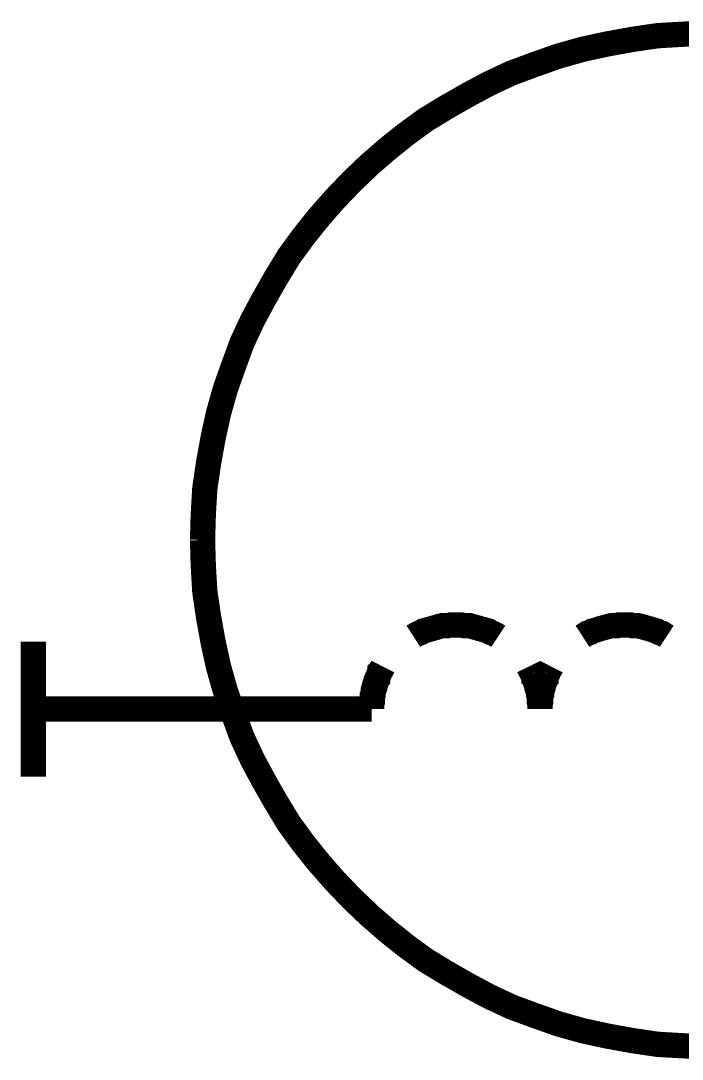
# Model space of a CAD drawing. Header units: inches. Extents: x 0 to 841, y 0 to 594.
# Drawn here: x 484.62 to 504.21, y 49.62 to 80.37 of the extents above; entities that cross this region are included whole.
import ezdxf

# ---------------------------------------------------------------- set-up
doc = ezdxf.new("R2010")
doc.units = ezdxf.units.IN
doc.layers.add('Sheet', color=255, linetype='Continuous')

msp = doc.modelspace()

# ---------------------------------------------------------------- linework, layer by layer
at = {"layer": 'Sheet'}
for points in [[(490.007, 64.997, 0.749, 0.749, 0), (490.029, 65.76, 0.749, 0.749, 0), (490.074, 66.524, 0.749, 0.749, 0), (490.187, 67.288, 0.749, 0.749, 0), (490.321, 68.029, 0.749, 0.749, 0), (490.479, 68.748, 0.749, 0.749, 0), (490.681, 69.466, 0.749, 0.749, 0), (490.928, 70.162, 0.749, 0.749, 0), (491.175, 70.836, 0.749, 0.749, 0), (491.489, 71.51, 0.749, 0.749, 0), (491.826, 72.139, 0.749, 0.749, 0), (492.185, 72.768, 0.749, 0.749, 0), (492.567, 73.397, 0.749, 0.749, 0), (492.994, 73.98, 0.749, 0.749, 0), (493.443, 74.542, 0.749, 0.749, 0), (493.915, 75.081, 0.749, 0.749, 0), (494.409, 75.598, 0.749, 0.749, 0), (494.925, 76.092, 0.749, 0.749, 0), (495.464, 76.563, 0.749, 0.749, 0), (496.026, 77.012, 0.749, 0.749, 0), (496.61, 77.439, 0.749, 0.749, 0), (497.238, 77.821, 0.749, 0.749, 0), (497.867, 78.18, 0.749, 0.749, 0), (498.496, 78.517, 0.749, 0.749, 0), (499.17, 78.832, 0.749, 0.749, 0), (499.843, 79.079, 0.749, 0.749, 0), (500.54, 79.326, 0.749, 0.749, 0), (501.258, 79.528, 0.749, 0.749, 0), (501.977, 79.685, 0.749, 0.749, 0), (502.718, 79.82, 0.749, 0.749, 0), (503.482, 79.932, 0.749, 0.749, 0), (504.245, 79.977, 0.749, 0.749, 0), (505.009, 80, 0.749, 0.749, 0)], [(505.009, 80, 0.749, 0.749, 0), (504.245, 79.977, 0.749, 0.749, 0), (503.482, 79.932, 0.749, 0.749, 0), (502.718, 79.82, 0.749, 0.749, 0), (501.977, 79.685, 0.749, 0.749, 0), (501.258, 79.528, 0.749, 0.749, 0), (500.54, 79.326, 0.749, 0.749, 0), (499.843, 79.079, 0.749, 0.749, 0), (499.17, 78.832, 0.749, 0.749, 0), (498.496, 78.517, 0.749, 0.749, 0), (497.867, 78.18, 0.749, 0.749, 0), (497.238, 77.821, 0.749, 0.749, 0), (496.61, 77.439, 0.749, 0.749, 0), (496.026, 77.012, 0.749, 0.749, 0), (495.464, 76.563, 0.749, 0.749, 0), (494.925, 76.092, 0.749, 0.749, 0), (494.409, 75.598, 0.749, 0.749, 0), (493.915, 75.081, 0.749, 0.749, 0), (493.443, 74.542, 0.749, 0.749, 0), (492.994, 73.98, 0.749, 0.749, 0), (492.567, 73.397, 0.749, 0.749, 0), (492.185, 72.768, 0.749, 0.749, 0), (491.826, 72.139, 0.749, 0.749, 0), (491.489, 71.51, 0.749, 0.749, 0), (491.175, 70.836, 0.749, 0.749, 0), (490.928, 70.162, 0.749, 0.749, 0), (490.681, 69.466, 0.749, 0.749, 0), (490.479, 68.748, 0.749, 0.749, 0), (490.321, 68.029, 0.749, 0.749, 0), (490.187, 67.288, 0.749, 0.749, 0), (490.074, 66.524, 0.749, 0.749, 0), (490.029, 65.76, 0.749, 0.749, 0), (490.007, 64.997, 0.749, 0.749, 0)], [(505.009, 49.994, 0.749, 0.749, 0), (504.245, 50.017, 0.749, 0.749, 0), (503.482, 50.061, 0.749, 0.749, 0), (502.718, 50.174, 0.749, 0.749, 0), (501.977, 50.309, 0.749, 0.749, 0), (501.258, 50.466, 0.749, 0.749, 0), (500.54, 50.668, 0.749, 0.749, 0), (499.843, 50.915, 0.749, 0.749, 0), (499.17, 51.162, 0.749, 0.749, 0), (498.496, 51.476, 0.749, 0.749, 0), (497.867, 51.813, 0.749, 0.749, 0), (497.238, 52.173, 0.749, 0.749, 0), (496.61, 52.554, 0.749, 0.749, 0), (496.026, 52.981, 0.749, 0.749, 0), (495.464, 53.43, 0.749, 0.749, 0), (494.925, 53.902, 0.749, 0.749, 0), (494.409, 54.396, 0.749, 0.749, 0), (493.915, 54.913, 0.749, 0.749, 0), (493.443, 55.452, 0.749, 0.749, 0), (492.994, 56.013, 0.749, 0.749, 0), (492.567, 56.597, 0.749, 0.749, 0), (492.185, 57.226, 0.749, 0.749, 0), (491.826, 57.855, 0.749, 0.749, 0), (491.489, 58.484, 0.749, 0.749, 0), (491.175, 59.157, 0.749, 0.749, 0), (490.928, 59.831, 0.749, 0.749, 0), (490.681, 60.527, 0.749, 0.749, 0), (490.479, 61.246, 0.749, 0.749, 0), (490.321, 61.965, 0.749, 0.749, 0), (490.187, 62.706, 0.749, 0.749, 0), (490.074, 63.47, 0.749, 0.749, 0), (490.029, 64.233, 0.749, 0.749, 0), (490.007, 64.997, 0.749, 0.749, 0)], [(490.007, 64.997, 0.749, 0.749, 0), (490.007, 64.997, 0.749, 0.749, 0)], [(490.007, 64.997, 0.749, 0.749, 0), (490.029, 64.233, 0.749, 0.749, 0), (490.074, 63.47, 0.749, 0.749, 0), (490.187, 62.706, 0.749, 0.749, 0), (490.321, 61.965, 0.749, 0.749, 0), (490.479, 61.246, 0.749, 0.749, 0), (490.681, 60.527, 0.749, 0.749, 0), (490.928, 59.831, 0.749, 0.749, 0), (491.175, 59.157, 0.749, 0.749, 0), (491.489, 58.484, 0.749, 0.749, 0), (491.826, 57.855, 0.749, 0.749, 0), (492.185, 57.226, 0.749, 0.749, 0), (492.567, 56.597, 0.749, 0.749, 0), (492.994, 56.013, 0.749, 0.749, 0), (493.443, 55.452, 0.749, 0.749, 0), (493.915, 54.913, 0.749, 0.749, 0), (494.409, 54.396, 0.749, 0.749, 0), (494.925, 53.902, 0.749, 0.749, 0), (495.464, 53.43, 0.749, 0.749, 0), (496.026, 52.981, 0.749, 0.749, 0), (496.61, 52.554, 0.749, 0.749, 0), (497.238, 52.173, 0.749, 0.749, 0), (497.867, 51.813, 0.749, 0.749, 0), (498.496, 51.476, 0.749, 0.749, 0), (499.17, 51.162, 0.749, 0.749, 0), (499.843, 50.915, 0.749, 0.749, 0), (500.54, 50.668, 0.749, 0.749, 0), (501.258, 50.466, 0.749, 0.749, 0), (501.977, 50.309, 0.749, 0.749, 0), (502.718, 50.174, 0.749, 0.749, 0), (503.482, 50.061, 0.749, 0.749, 0), (504.245, 50.017, 0.749, 0.749, 0), (505.009, 49.994, 0.749, 0.749, 0)], [(498.765, 62.145, 0.749, 0.749, 0), (498.698, 62.189, 0.749, 0.749, 0), (498.608, 62.234, 0.749, 0.749, 0), (498.541, 62.257, 0.749, 0.749, 0), (498.474, 62.302, 0.749, 0.749, 0), (498.384, 62.324, 0.749, 0.749, 0), (498.316, 62.347, 0.749, 0.749, 0), (498.226, 62.369, 0.749, 0.749, 0), (498.159, 62.392, 0.749, 0.749, 0), (498.069, 62.414, 0.749, 0.749, 0), (498.002, 62.436, 0.749, 0.749, 0), (497.912, 62.459, 0.749, 0.749, 0), (497.822, 62.459, 0.749, 0.749, 0), (497.755, 62.459, 0.749, 0.749, 0), (497.665, 62.481, 0.749, 0.749, 0), (497.598, 62.481, 0.749, 0.749, 0), (497.508, 62.481, 0.749, 0.749, 0), (497.418, 62.481, 0.749, 0.749, 0), (497.351, 62.481, 0.749, 0.749, 0), (497.261, 62.459, 0.749, 0.749, 0), (497.193, 62.459, 0.749, 0.749, 0), (497.104, 62.459, 0.749, 0.749, 0), (497.014, 62.436, 0.749, 0.749, 0), (496.946, 62.414, 0.749, 0.749, 0), (496.857, 62.392, 0.749, 0.749, 0), (496.789, 62.369, 0.749, 0.749, 0), (496.699, 62.347, 0.749, 0.749, 0), (496.632, 62.324, 0.749, 0.749, 0), (496.542, 62.302, 0.749, 0.749, 0), (496.475, 62.257, 0.749, 0.749, 0), (496.407, 62.234, 0.749, 0.749, 0), (496.318, 62.189, 0.749, 0.749, 0), (496.25, 62.145, 0.749, 0.749, 0)], [(503.751, 62.145, 0.749, 0.749, 0), (503.684, 62.189, 0.749, 0.749, 0), (503.616, 62.234, 0.749, 0.749, 0), (503.527, 62.257, 0.749, 0.749, 0), (503.459, 62.302, 0.749, 0.749, 0), (503.369, 62.324, 0.749, 0.749, 0), (503.302, 62.347, 0.749, 0.749, 0), (503.235, 62.369, 0.749, 0.749, 0), (503.145, 62.392, 0.749, 0.749, 0), (503.077, 62.414, 0.749, 0.749, 0), (502.988, 62.436, 0.749, 0.749, 0), (502.898, 62.459, 0.749, 0.749, 0), (502.83, 62.459, 0.749, 0.749, 0), (502.74, 62.459, 0.749, 0.749, 0), (502.673, 62.481, 0.749, 0.749, 0), (502.583, 62.481, 0.749, 0.749, 0), (502.516, 62.481, 0.749, 0.749, 0), (502.426, 62.481, 0.749, 0.749, 0), (502.336, 62.481, 0.749, 0.749, 0), (502.269, 62.459, 0.749, 0.749, 0), (502.179, 62.459, 0.749, 0.749, 0), (502.112, 62.459, 0.749, 0.749, 0), (502.022, 62.436, 0.749, 0.749, 0), (501.932, 62.414, 0.749, 0.749, 0), (501.865, 62.392, 0.749, 0.749, 0), (501.775, 62.369, 0.749, 0.749, 0), (501.707, 62.347, 0.749, 0.749, 0), (501.64, 62.324, 0.749, 0.749, 0), (501.55, 62.302, 0.749, 0.749, 0), (501.483, 62.257, 0.749, 0.749, 0), (501.393, 62.234, 0.749, 0.749, 0), (501.326, 62.189, 0.749, 0.749, 0), (501.258, 62.145, 0.749, 0.749, 0)], [(484.999, 61.987, 0.749, 0.749, 0), (484.999, 57.99, 0.749, 0.749, 0)], [(495.352, 61.246, 0.749, 0.749, 0), (495.329, 61.201, 0.749, 0.749, 0), (495.307, 61.179, 0.749, 0.749, 0), (495.285, 61.134, 0.749, 0.749, 0), (495.262, 61.111, 0.749, 0.749, 0), (495.262, 61.066, 0.749, 0.749, 0), (495.24, 61.022, 0.749, 0.749, 0), (495.217, 60.999, 0.749, 0.749, 0), (495.195, 60.954, 0.749, 0.749, 0), (495.195, 60.909, 0.749, 0.749, 0), (495.172, 60.887, 0.749, 0.749, 0), (495.15, 60.842, 0.749, 0.749, 0), (495.15, 60.797, 0.749, 0.749, 0), (495.127, 60.752, 0.749, 0.749, 0), (495.127, 60.73, 0.749, 0.749, 0), (495.105, 60.685, 0.749, 0.749, 0), (495.105, 60.64, 0.749, 0.749, 0), (495.082, 60.595, 0.749, 0.749, 0), (495.082, 60.572, 0.749, 0.749, 0), (495.06, 60.527, 0.749, 0.749, 0), (495.06, 60.483, 0.749, 0.749, 0), (495.06, 60.438, 0.749, 0.749, 0), (495.037, 60.393, 0.749, 0.749, 0), (495.037, 60.37, 0.749, 0.749, 0), (495.037, 60.325, 0.749, 0.749, 0), (495.037, 60.28, 0.749, 0.749, 0), (495.037, 60.235, 0.749, 0.749, 0), (495.015, 60.191, 0.749, 0.749, 0), (495.015, 60.146, 0.749, 0.749, 0), (495.015, 60.123, 0.749, 0.749, 0), (495.015, 60.078, 0.749, 0.749, 0), (495.015, 60.033, 0.749, 0.749, 0), (495.015, 59.988, 0.749, 0.749, 0)], [(500.001, 59.988, 0.749, 0.749, 0), (500.001, 60.033, 0.749, 0.749, 0), (500.001, 60.078, 0.749, 0.749, 0), (500.001, 60.123, 0.749, 0.749, 0), (500.001, 60.146, 0.749, 0.749, 0), (500.001, 60.191, 0.749, 0.749, 0), (499.978, 60.235, 0.749, 0.749, 0), (499.978, 60.28, 0.749, 0.749, 0), (499.978, 60.325, 0.749, 0.749, 0), (499.978, 60.37, 0.749, 0.749, 0), (499.978, 60.393, 0.749, 0.749, 0), (499.956, 60.438, 0.749, 0.749, 0), (499.956, 60.483, 0.749, 0.749, 0), (499.956, 60.527, 0.749, 0.749, 0), (499.933, 60.572, 0.749, 0.749, 0), (499.933, 60.595, 0.749, 0.749, 0), (499.911, 60.64, 0.749, 0.749, 0), (499.911, 60.685, 0.749, 0.749, 0), (499.888, 60.73, 0.749, 0.749, 0), (499.888, 60.752, 0.749, 0.749, 0), (499.866, 60.797, 0.749, 0.749, 0), (499.866, 60.842, 0.749, 0.749, 0), (499.843, 60.887, 0.749, 0.749, 0), (499.821, 60.909, 0.749, 0.749, 0), (499.821, 60.954, 0.749, 0.749, 0), (499.799, 60.999, 0.749, 0.749, 0), (499.776, 61.022, 0.749, 0.749, 0), (499.754, 61.066, 0.749, 0.749, 0), (499.754, 61.111, 0.749, 0.749, 0), (499.731, 61.134, 0.749, 0.749, 0), (499.709, 61.179, 0.749, 0.749, 0), (499.686, 61.201, 0.749, 0.749, 0), (499.664, 61.246, 0.749, 0.749, 0)], [(500.338, 61.246, 0.749, 0.749, 0), (500.315, 61.201, 0.749, 0.749, 0), (500.293, 61.179, 0.749, 0.749, 0), (500.27, 61.134, 0.749, 0.749, 0), (500.248, 61.111, 0.749, 0.749, 0), (500.248, 61.066, 0.749, 0.749, 0), (500.225, 61.022, 0.749, 0.749, 0), (500.203, 60.999, 0.749, 0.749, 0), (500.18, 60.954, 0.749, 0.749, 0), (500.18, 60.909, 0.749, 0.749, 0), (500.158, 60.887, 0.749, 0.749, 0), (500.135, 60.842, 0.749, 0.749, 0), (500.135, 60.797, 0.749, 0.749, 0), (500.113, 60.752, 0.749, 0.749, 0), (500.113, 60.73, 0.749, 0.749, 0), (500.09, 60.685, 0.749, 0.749, 0), (500.09, 60.64, 0.749, 0.749, 0), (500.068, 60.595, 0.749, 0.749, 0), (500.068, 60.572, 0.749, 0.749, 0), (500.046, 60.527, 0.749, 0.749, 0), (500.046, 60.483, 0.749, 0.749, 0), (500.046, 60.438, 0.749, 0.749, 0), (500.023, 60.393, 0.749, 0.749, 0), (500.023, 60.37, 0.749, 0.749, 0), (500.023, 60.325, 0.749, 0.749, 0), (500.023, 60.28, 0.749, 0.749, 0), (500.023, 60.235, 0.749, 0.749, 0), (500.001, 60.191, 0.749, 0.749, 0), (500.001, 60.146, 0.749, 0.749, 0), (500.001, 60.123, 0.749, 0.749, 0), (500.001, 60.078, 0.749, 0.749, 0), (500.001, 60.033, 0.749, 0.749, 0), (500.001, 59.988, 0.749, 0.749, 0)], [(490.007, 59.988, 0.749, 0.749, 0), (484.999, 59.988, 0.749, 0.749, 0)], [(490.007, 59.988, 0.749, 0.749, 0), (495.015, 59.988, 0.749, 0.749, 0)], [(495.015, 59.988, 0.3, 0.3, 0), (490.007, 59.988, 0.3, 0.3, 0)]]:
    msp.add_lwpolyline(points, format="xyseb", dxfattribs=at)

doc.saveas('drawing.dxf')
